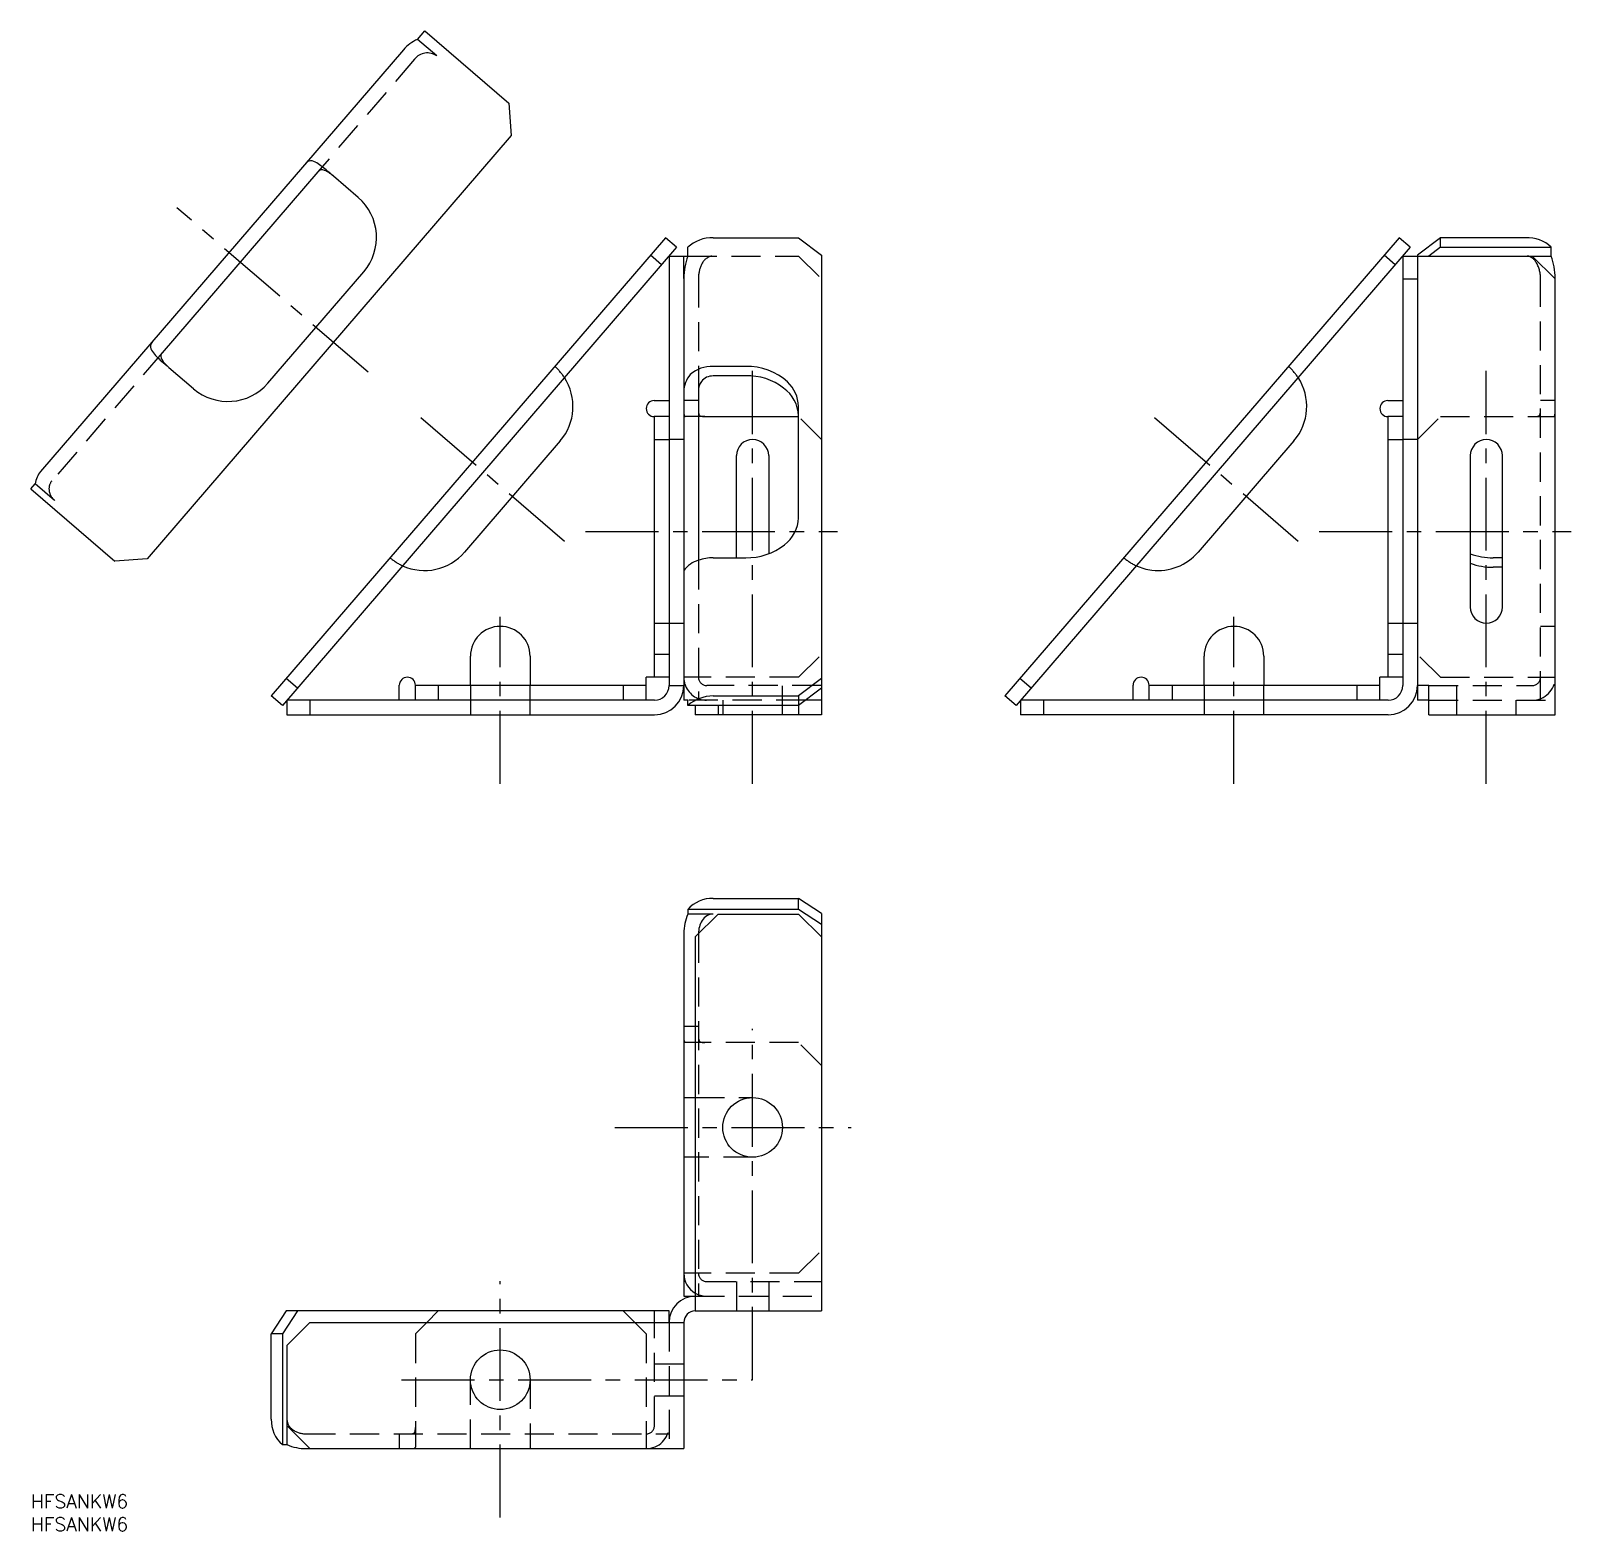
# Model space of a CAD drawing. Extents: x 0 to 336, y -8 to 319.
import ezdxf

# ---------------------------------------------------------------- set-up
doc = ezdxf.new("R2010")
doc.units = 0
doc.header["$LTSCALE"] = 0.5
doc.linetypes.add('CENTER', pattern=[50.8, 31.75, -6.35, 6.35, -6.35])
doc.linetypes.add('DASHED', pattern=[19.05, 12.7, -6.35])
for name, color, linetype in [('MSM_CENTER', 1, 'CENTER'), ('MSM_CONTINUOUS', 7, 'CONTINUOUS'), ('MSM_DASHED', 4, 'DASHED'), ('MSM_PART_NUMBER', 7, 'CONTINUOUS')]:
    doc.layers.add(name, color=color, linetype=linetype)
doc.styles.get("Standard").update_dxf_attribs({"font": 'txt.shx', "height": 3, "bigfont": 'bigfont.shx'})

# ---------------------------------------------------------------- blocks, each defined once
blk = doc.blocks.new('*U2')
at = {"layer": 'MSM_PART_NUMBER'}
blk.add_text('HFSANKW6', height=3, dxfattribs=at).set_placement((0, -3))
blk = doc.blocks.new('*U3')
at = {"layer": 'MSM_PART_NUMBER'}
blk.add_text('HFSANKW6', height=3, dxfattribs=at).set_placement((0, -8))

msp = doc.modelspace()

# ---------------------------------------------------------------- linework, layer by layer
at = {"layer": 'MSM_CENTER'}
for p, q in [((73.5, 244.56), (31.8, 280.43)), ((157.32, 154.9), (157.32, 244.9)), ((317.23, 154.9), (317.23, 244.9)), ((116.33, 207.72), (84.87, 234.78)), ((276.24, 207.72), (244.77, 234.78)), ((120.92, 209.9), (175.82, 209.9)), ((280.83, 209.9), (335.73, 209.9)), ((102.32, 154.9), (102.32, 191.3)), ((262.23, 154.9), (262.23, 191.3)), ((157.32, 25), (157.32, 101.5)), ((127.32, 80), (178.82, 80)), ((102.32, -5), (102.32, 46.5)), ((80.82, 25), (157.32, 25))]:
    msp.add_line(p, q, dxfattribs=at)
at = {"layer": 'MSM_CONTINUOUS'}
for p, q in [((84.28, 317.12), (85.88, 318.99)), ((85.88, 318.99), (104.18, 303.24)), ((81.2, 314.86), (2.12, 222.92)), ((104.18, 303.24), (104.71, 296.19)), ((104.71, 296.19), (25.35, 203.93)), ((62.56, 288.28), (28.64, 248.84)), ((71.34, 282.69), (65.96, 287.32)), ((138.3, 273.9), (52.42, 174.05)), ((140.73, 271.81), (138.3, 273.9)), ((148.72, 273.9), (167.32, 273.9)), ((167.32, 273.9), (172.32, 270.11)), ((298.2, 273.9), (212.32, 174.05)), ((300.63, 271.81), (298.2, 273.9)), ((307.23, 273.9), (302.23, 270.11)), ((325.83, 273.9), (307.23, 273.9)), ((307.23, 271.81), (307.23, 273.9)), ((140.73, 271.81), (54.85, 171.97)), ((137.47, 268.02), (135.04, 270.11)), ((139.12, 269.95), (139.12, 176.3)), ((139.12, 269.9), (143.18, 269.9)), ((143.18, 269.9), (143.18, 271.81)), ((172.32, 270.11), (172.32, 169.9)), ((300.63, 271.81), (214.75, 171.97)), ((297.37, 268.02), (294.94, 270.11)), ((299.03, 269.95), (299.03, 176.3)), ((299.03, 269.9), (331.37, 269.9)), ((302.23, 270.11), (302.23, 173.1)), ((307.23, 271.81), (304.71, 269.9)), ((307.23, 271.81), (331.37, 271.81)), ((327.23, 269.9), (332.23, 264.9)), ((331.37, 269.9), (331.37, 271.81)), ((51.69, 242.21), (72.56, 266.47)), ((142.32, 265.04), (142.32, 173.1)), ((299.03, 264.9), (302.23, 264.9)), ((332.23, 169.9), (332.23, 265.04)), ((30.09, 245.63), (35.47, 241)), ((155.82, 245.85), (148.72, 245.85)), ((155.82, 243.76), (148.72, 243.76)), ((135.87, 238.4), (139.12, 238.4)), ((145.52, 240.55), (145.52, 203.58)), ((295.78, 238.4), (299.03, 238.4)), ((167.32, 212.87), (167.32, 237.13)), ((139.12, 234.9), (135.87, 234.9)), ((135.92, 178.1), (135.92, 234.9)), ((146.9, 234.9), (167.32, 234.9)), ((299.03, 234.9), (295.78, 234.9)), ((295.83, 178.1), (295.83, 234.9)), ((115.39, 229.63), (94.53, 205.37)), ((135.92, 229.9), (139.12, 229.9)), ((275.3, 229.63), (254.43, 205.37)), ((295.83, 229.9), (299.03, 229.9)), ((153.82, 204.15), (153.82, 226.4)), ((160.82, 226.4), (160.82, 205.02)), ((313.73, 226.4), (313.73, 193.4)), ((320.73, 193.4), (320.73, 226.4)), ((0, 219.14), (0.98, 220.28)), ((0, 219.14), (18.3, 203.4)), ((25.35, 203.93), (18.3, 203.4)), ((148.72, 204.15), (155.82, 204.15)), ((320.73, 204.15), (318.73, 204.15)), ((320.73, 202.06), (318.73, 202.06)), ((95.82, 176.3), (95.82, 182.7)), ((108.82, 182.7), (108.82, 176.3)), ((135.92, 183.1), (139.12, 183.1)), ((255.73, 176.3), (255.73, 182.7)), ((268.73, 182.7), (268.73, 176.3)), ((295.83, 183.1), (299.03, 183.1)), ((139.12, 178.1), (134.12, 178.1)), ((134.12, 173.1), (134.12, 178.1)), ((299.03, 178.1), (294.03, 178.1)), ((294.03, 173.1), (294.03, 178.1)), ((58.11, 175.76), (55.68, 177.84)), ((80.32, 173.1), (80.32, 176.35)), ((83.82, 173.1), (83.82, 176.35)), ((134.12, 176.3), (83.82, 176.3)), ((88.82, 176.3), (88.82, 173.1)), ((129.12, 176.3), (129.12, 173.1)), ((139.12, 176.3), (142.32, 176.3)), ((172.32, 177.84), (167.32, 174.05)), ((172.32, 175.76), (167.32, 171.97)), ((218.01, 175.76), (215.58, 177.84)), ((240.23, 173.1), (240.23, 176.35)), ((243.73, 173.1), (243.73, 176.35)), ((294.03, 176.3), (243.73, 176.3)), ((248.73, 176.3), (248.73, 173.1)), ((289.03, 176.3), (289.03, 173.1)), ((304.73, 176.3), (302.23, 176.3)), ((304.73, 169.9), (304.73, 176.3)), ((54.85, 171.97), (52.42, 174.05)), ((135.92, 173.1), (55.82, 173.1)), ((55.82, 173.1), (55.82, 169.9)), ((60.82, 173.1), (60.82, 169.9)), ((143.18, 173.1), (142.32, 173.1)), ((143.18, 171.97), (143.18, 173.1)), ((167.32, 171.97), (143.18, 171.97)), ((144.82, 171.97), (144.82, 169.9)), ((148.72, 174.05), (167.32, 174.05)), ((149.82, 171.97), (149.82, 169.9)), ((167.32, 174.05), (167.32, 169.9)), ((172.32, 173.1), (168.82, 173.1)), ((214.75, 171.97), (212.32, 174.05)), ((215.73, 173.1), (215.73, 169.9)), ((295.83, 173.1), (215.73, 173.1)), ((220.73, 173.1), (220.73, 169.9)), ((304.73, 173.1), (302.23, 173.1)), ((55.82, 169.9), (135.92, 169.9)), ((172.32, 169.9), (144.82, 169.9)), ((295.83, 169.9), (215.73, 169.9)), ((304.73, 169.9), (332.23, 169.9)), ((148.72, 129.9), (167.32, 129.9)), ((172.32, 126.64), (167.32, 129.9)), ((167.32, 127.48), (167.32, 129.9)), ((167.32, 127.48), (143.18, 127.48)), ((143.18, 127.48), (143.18, 126.5)), ((148.72, 126.5), (143.18, 126.5)), ((149.82, 126.5), (144.82, 121.5)), ((149.82, 126.5), (167.32, 126.5)), ((172.32, 124.22), (167.32, 127.48)), ((172.32, 121.5), (167.32, 126.5)), ((172.32, 126.64), (172.32, 40)), ((142.32, 122.28), (142.32, 43.2)), ((144.82, 121.5), (144.82, 40)), ((145.52, 122.28), (145.52, 122.2)), ((144.82, 102), (142.32, 102)), ((144.82, 98.5), (142.64, 98.5)), ((142.32, 86.5), (144.82, 86.5)), ((144.82, 73.5), (142.32, 73.5)), ((144.82, 48.2), (142.32, 48.2)), ((142.32, 43.2), (144.82, 43.2)), ((143.18, 43.2), (143.18, 42.96)), ((55.68, 40), (52.42, 35)), ((58.11, 40), (54.85, 35)), ((139.12, 40), (55.68, 40)), ((60.82, 37.5), (55.82, 32.5)), ((60.82, 37.5), (142.32, 37.5)), ((88.82, 40), (86.32, 37.5)), ((131.62, 37.5), (129.12, 40)), ((135.92, 37.5), (135.92, 40)), ((139.12, 37.5), (139.12, 40)), ((142.32, 37.5), (142.32, 10)), ((144.82, 40), (172.32, 40)), ((54.85, 35), (52.42, 35)), ((52.42, 16.4), (52.42, 35)), ((54.85, 35), (54.85, 10.86)), ((55.82, 32.5), (55.82, 10.86)), ((55.82, 15), (60.82, 10)), ((54.85, 10.86), (55.82, 10.86)), ((60.04, 10), (142.32, 10))]:
    msp.add_line(p, q, dxfattribs=at)
for centre in [(157.32, 80), (102.32, 25)]:
    msp.add_circle(centre, 6.5, dxfattribs=at)
for centre, radius, start, end in [((87.59, 309.4), 8.4, 113.1885, 139.4545), ((61.28, 288.84), 1.87, 110.4476, 140.618), ((61.08, 288.94), 1.71, 56.7986, 105.3514), ((56.11, 279.65), 12.23, 47.6727, 61.1528), ((63.48, 287.4), 1.27, 81.9821, 136.302), ((62.91, 285.32), 3.43, 53.642, 77.5012), ((-82.06, 115.94), 226.45, 49.1845, 49.7191), ((57.52, 277.01), 13.32, 50.7297, 56.1559), ((63.84, 273.97), 11.5, 319.3, 49.3), ((148.55, 265.95), 7.95, 88.7584, 132.5032), ((326.2, 266.49), 7.42, 45.8615, 92.8769), ((156.16, 265.11), 13.83, 159.7186, 180.2785), ((318.38, 265.11), 13.85, 359.7364, 20.2665), ((27.77, 250.21), 1.71, 173.2486, 221.8014), ((27.89, 250.02), 1.87, 137.982, 168.1524), ((36.2, 256.5), 12.23, 217.4472, 230.9273), ((29.52, 248.09), 1.17, 139.5997, 199.3161), ((31.62, 248.93), 3.43, 201.0988, 224.958), ((177.41, 417.6), 226.45, 228.8809, 229.4155), ((39.03, 255.5), 13.32, 222.4441, 227.8703), ((148.44, 238.76), 7.09, 87.7187, 131.533), ((156.11, 232.69), 13.16, 47.9133, 91.2316), ((42.97, 249.71), 11.5, 229.3, 319.3), ((106.67, 237.13), 11.5, 319.3, 33.1435), ((147.63, 240.47), 5.3, 137.2451, 181.2798), ((148.87, 240.6), 3.35, 143.806, 180.9976), ((148.63, 240.61), 3.16, 88.3566, 141.3537), ((156.44, 231.5), 12.28, 51.6003, 92.8877), ((159.74, 236.92), 7.58, 1.5623, 46.891), ((266.58, 237.13), 11.5, 319.3, 33.1435), ((135.87, 236.65), 1.75, 90, 270), ((159.6, 234.82), 7.72, 1.6598, 54.692), ((295.78, 236.65), 1.75, 90, 270), ((214.35, 236.95), 68.83, 180.2481, 180.8542), ((150.94, 236.37), 5.43, 184.7276, 189.3844), ((146.25, 235.61), 0.677, 190.4879, 242.8575), ((146.9, 239.35), 4.44, 257.53, 270.0135), ((157.32, 226.4), 3.5, 0, 180), ((317.23, 226.4), 3.5, 0, 180), ((5.91, 219.72), 4.96, 139.7243, 173.4813), ((159.59, 213.12), 7.74, 307.1438, 358.1796), ((85.81, 212.87), 11.5, 245.4564, 319.3), ((156.08, 217.5), 13.35, 268.8862, 307.7617), ((245.71, 212.87), 11.5, 263.1156, 319.3), ((318.69, 218.76), 14.61, 250.16, 270.1613), ((147.34, 197.6), 6.27, 106.8517, 143.1181), ((148.89, 193.48), 10.67, 90.8693, 108.3589), ((245.79, 213.15), 11.79, 245.6764, 262.8957), ((318.68, 216.61), 14.54, 250.1138, 270.2075), ((317.23, 193.4), 3.5, 180, 0), ((102.32, 182.7), 6.5, 0, 180), ((262.23, 182.7), 6.5, 0, 180), ((82.07, 176.35), 1.75, 0, 180), ((241.98, 176.35), 1.75, 0, 180), ((135.92, 176.3), 6.4, 270, 0), ((135.92, 176.3), 3.2, 270, 0), ((295.83, 176.3), 3.2, 270, 0), ((295.83, 176.3), 6.4, 270, 0), ((148.96, 165.03), 9.02, 91.4729, 129.7887), ((148.48, 122.92), 6.99, 87.9798, 139.2991), ((152.81, 122.35), 10.48, 156.6615, 180.3727), ((150.57, 122.34), 5.05, 147.3346, 180.6718), ((148.85, 123.57), 2.94, 92.4136, 149.348), ((173.82, 100.1), 31.5, 179.7198, 181.0236), ((149.54, 99.65), 7.21, 180.9555, 186.3188), ((142.92, 98.99), 0.57, 193.5853, 239.9724), ((147.32, 48.2), 5, 180, 240), ((144.82, 37.5), 5.7, 90, 180), ((144.82, 37.5), 2.5, 90, 180), ((59.27, 16.1), 6.86, 177.4643, 229.8146), ((60.04, 20.81), 10.81, 247.03, 270.0042)]:
    msp.add_arc(centre, radius, start, end, dxfattribs=at)
at = {"layer": 'MSM_DASHED'}
for p, q in [((88.48, 313.51), (84.28, 317.12)), ((83.63, 312.78), (62.56, 288.28)), ((142.32, 265.04), (142.32, 269.9)), ((143.18, 269.9), (167.32, 269.9)), ((167.32, 269.9), (172.32, 264.9)), ((145.52, 265.04), (145.52, 240.55)), ((329.03, 173.1), (329.03, 265.04)), ((28.64, 248.84), (4.55, 220.84)), ((145.52, 238.4), (142.32, 238.4)), ((332.23, 238.4), (329.03, 238.4)), ((146.9, 234.9), (142.64, 234.9)), ((172.32, 229.9), (167.32, 234.9)), ((302.23, 229.9), (307.23, 234.9)), ((307.23, 234.9), (331.91, 234.9)), ((142.32, 229.9), (139.12, 229.9)), ((302.23, 229.9), (299.03, 229.9)), ((5.18, 216.66), (0.98, 220.28)), ((145.52, 203.58), (145.52, 173.1)), ((135.92, 189.9), (142.32, 189.9)), ((295.83, 189.9), (302.23, 189.9)), ((332.23, 189.2), (329.03, 189.2)), ((167.32, 178.1), (172.32, 183.1)), ((307.23, 178.1), (302.23, 183.1)), ((167.32, 178.1), (142.32, 178.1)), ((307.23, 178.1), (332.23, 178.1)), ((95.82, 176.3), (95.82, 169.9)), ((108.82, 169.9), (108.82, 176.3)), ((172.32, 176.3), (147.32, 176.3)), ((163.82, 169.9), (163.82, 176.3)), ((255.73, 176.3), (255.73, 169.9)), ((268.73, 169.9), (268.73, 176.3)), ((304.73, 176.3), (327.23, 176.3)), ((310.73, 176.3), (310.73, 169.9)), ((168.82, 173.1), (143.18, 173.1)), ((150.82, 173.1), (150.82, 169.9)), ((304.73, 173.1), (332.23, 173.1)), ((323.73, 169.9), (323.73, 173.1)), ((145.52, 122.2), (145.52, 43.2)), ((145.52, 102), (144.82, 102)), ((167.32, 98.5), (144.82, 98.5)), ((172.32, 93.5), (167.32, 98.5)), ((144.82, 86.5), (157.32, 86.5)), ((157.32, 73.5), (144.82, 73.5)), ((167.32, 48.2), (172.32, 53.2)), ((167.32, 48.2), (144.82, 48.2)), ((147.32, 46.4), (172.32, 46.4)), ((153.82, 46.4), (153.82, 40)), ((160.82, 46.4), (160.82, 40)), ((144.82, 43.2), (172.32, 43.2)), ((86.32, 37.5), (83.82, 35)), ((134.12, 35), (131.62, 37.5)), ((135.92, 15), (135.92, 40)), ((139.12, 37.5), (139.12, 10)), ((83.82, 35), (83.82, 10.32)), ((134.12, 35), (134.12, 10)), ((135.92, 28.5), (142.32, 28.5)), ((95.82, 10), (95.82, 25)), ((108.82, 25), (108.82, 10)), ((135.92, 21.5), (142.32, 21.5)), ((60.04, 13.2), (139.12, 13.2)), ((80.32, 13.2), (80.32, 10))]:
    msp.add_line(p, q, dxfattribs=at)
for centre, radius, start, end in [((86.44, 310.6), 3.56, 54.9566, 142.2434), ((149.07, 266.85), 3.12, 101.7224, 157.8646), ((325.69, 267.25), 2.71, 29.573, 79.0967), ((322.56, 265.15), 6.47, 359.0882, 32.0831), ((152.34, 265.09), 6.82, 154.5108, 180.4146), ((106.67, 237.13), 11.5, 33.1436, 49.3), ((266.58, 237.13), 11.5, 33.1436, 49.3), ((173.82, 236.5), 31.5, 179.7198, 181.0236), ((149.54, 236.06), 7.21, 180.9555, 186.3188), ((142.92, 235.4), 0.57, 193.5853, 239.9724), ((328.29, 235.71), 0.752, 277.672, 319.3994), ((327.37, 235.92), 1.65, 334.8971, 0.243), ((253.64, 237.02), 75.39, 359.1722, 359.7255), ((331.86, 235.17), 0.266, 280.2832, 347.2264), ((330.24, 235.71), 1.98, 342.0836, 358.874), ((287.65, 236.57), 44.58, 358.8479, 0.1051), ((327.55, 240.89), 5.99, 270.9813, 278.1447), ((6.51, 219.2), 2.55, 140.1325, 187.2801), ((7.38, 219.29), 3.43, 186.9417, 230.0868), ((85.81, 212.87), 11.5, 229.3, 245.4564), ((245.71, 212.87), 11.5, 229.3, 245.4564), ((147.22, 178.09), 4.9, 179.8256, 196.9926), ((147.32, 178.1), 1.8, 180, 270), ((327.23, 178.1), 5, 270, 0), ((327.23, 178.1), 1.8, 270, 0), ((147.32, 178.1), 5, 196.8182, 270), ((214.35, 100.55), 68.83, 180.2481, 180.8542), ((150.94, 99.97), 5.43, 184.7276, 189.3844), ((146.25, 99.21), 0.677, 190.4879, 242.8575), ((146.9, 102.94), 4.44, 257.53, 270.0135), ((147.32, 48.2), 1.8, 180, 270), ((147.32, 48.2), 5, 240, 270), ((58.72, 16.52), 2.9, 182.2869, 235.0139), ((59.99, 18.24), 5.04, 234.5018, 270.6305), ((83.14, 13.88), 0.635, 275.9883, 335.6071), ((79.97, 14.51), 3.86, 346.5732, 0.9703), ((134.12, 15), 1.8, 270, 0), ((134.12, 15), 5, 270, 0), ((82.16, 24.34), 11.14, 269.5484, 275.3856), ((83.45, 10.44), 0.391, 273.0074, 341.7301), ((82.61, 17.7), 7.7, 269.4038, 276.444)]:
    msp.add_arc(centre, radius, start, end, dxfattribs=at)

# ---------------------------------------------------------------- block references
at = {"layer": 'MSM_CONTINUOUS'}
for name in ['*U2', '*U3']:
    msp.add_blockref(name, (0, 0), dxfattribs=at)

doc.saveas('drawing.dxf')
